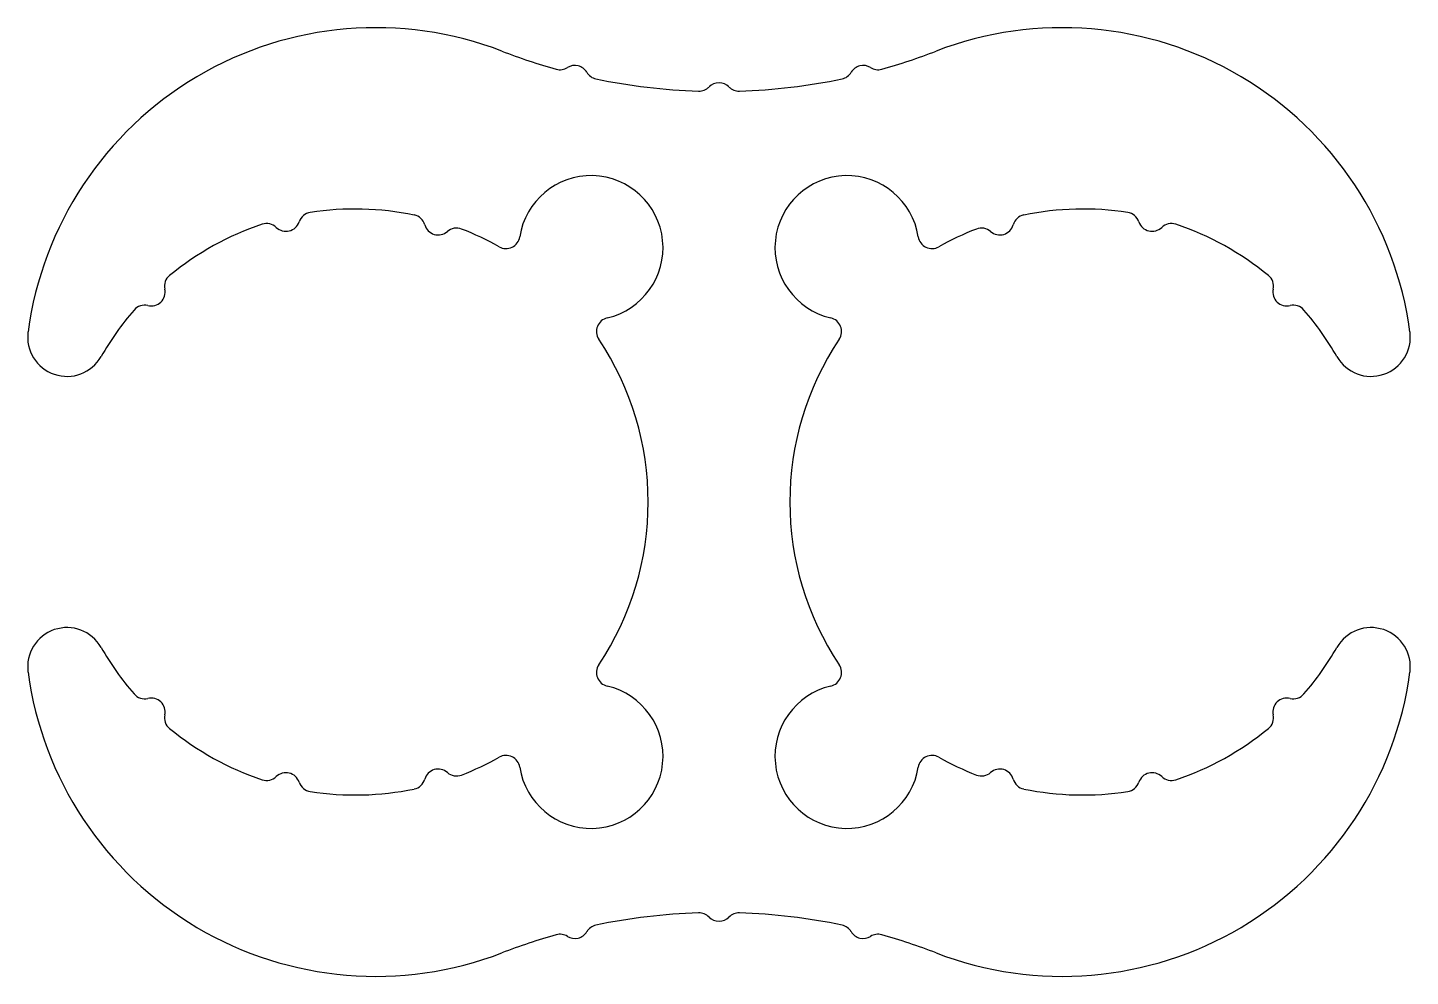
# Model space of a CAD drawing. Extents: x 485.8 to 515.6, y 739.5 to 759.9.
import ezdxf

# ---------------------------------------------------------------- set-up
doc = ezdxf.new("R2010")
doc.units = 0
doc.layers.get('0').update_dxf_attribs({"linetype": 'CONTINUOUS'})

msp = doc.modelspace()

# ---------------------------------------------------------------- linework, layer by layer
at = {"color": 0}
for centre, radius, start, end in [((493.333, 752.305), 7.547, 68.9342, 172.3489), ((508.103, 752.305), 7.547, 7.6511, 111.0658), ((500.718, 771.479), 13, 248.9342, 254.3822), ((500.718, 771.479), 13, 285.6178, 291.0658), ((497.299, 759.248), 0.3, 254.3822, 301.9209), ((497.616, 758.739), 0.3, 30.7125, 121.9209), ((498.132, 759.045), 0.3, 210.7125, 258.2512), ((503.304, 759.045), 0.3, 281.7488, 329.2875), ((503.82, 758.739), 0.3, 58.0791, 149.2875), ((504.137, 759.248), 0.3, 238.0791, 285.6178), ((500.718, 771.479), 13, 258.2512, 268.0645), ((500.289, 758.786), 0.3, 268.0645, 315.6032), ((500.718, 758.367), 0.3, 44.3948, 135.6032), ((501.146, 758.786), 0.3, 224.3948, 271.9335), ((500.718, 771.479), 13, 271.9335, 281.7488), ((497.964, 755.121), 1.55, 283.0448, 171.286), ((503.472, 755.121), 1.55, 8.714, 256.9552), ((491.971, 755.581), 0.3, 98.8543, 161.3058), ((492.894, 749.652), 6.3, 78.4046, 98.8543), ((508.542, 749.652), 6.3, 81.1457, 101.5954), ((509.465, 755.581), 0.3, 18.6942, 81.1457), ((492.894, 749.652), 6.3, 108.5419, 129.3715), ((490.986, 755.341), 0.3, 46.0905, 108.5419), ((491.402, 755.773), 0.3, 226.0905, 341.3058), ((494.1, 755.53), 0.3, 15.9531, 78.4046), ((494.677, 755.695), 0.3, 195.9531, 311.1684), ((495.072, 755.243), 0.3, 68.717, 131.1684), ((506.364, 755.243), 0.3, 48.8316, 111.283), ((506.759, 755.695), 0.3, 228.8316, 344.0469), ((507.336, 755.53), 0.3, 101.5954, 164.0469), ((510.034, 755.773), 0.3, 198.6942, 313.9095), ((510.45, 755.341), 0.3, 71.4581, 133.9095), ((508.542, 749.652), 6.3, 50.6285, 71.4581), ((492.894, 749.652), 6.3, 60.5833, 68.717), ((496.136, 755.401), 0.3, 240.5833, 351.286), ((505.3, 755.401), 0.3, 188.714, 299.4167), ((508.542, 749.652), 6.3, 111.283, 119.4167), ((489.088, 754.291), 0.3, 129.3715, 191.823), ((512.348, 754.291), 0.3, 348.177, 50.6285), ((488.501, 754.168), 0.3, 256.6077, 11.823), ((512.935, 754.168), 0.3, 168.177, 283.3923), ((492.894, 749.652), 6.3, 139.0592, 150.2531), ((488.362, 753.584), 0.3, 76.6077, 139.0592), ((513.074, 753.584), 0.3, 40.9408, 103.3923), ((508.542, 749.652), 6.3, 29.7469, 40.9408), ((498.382, 753.319), 0.3, 103.0448, 213.7475), ((503.054, 753.319), 0.3, 326.2525, 76.9552), ((486.69, 753.198), 0.845, 172.3489, 330.2531), ((514.746, 753.198), 0.845, 209.7469, 7.6511), ((492.894, 749.652), 6.3, 326.2525, 33.7475), ((508.542, 749.652), 6.3, 146.2525, 213.7475), ((486.69, 746.107), 0.845, 29.7469, 187.6511), ((514.746, 746.107), 0.845, 352.3489, 150.2531), ((492.894, 749.652), 6.3, 209.7469, 220.9408), ((508.542, 749.652), 6.3, 319.0592, 330.2531), ((498.382, 745.986), 0.3, 146.2525, 256.9552), ((503.054, 745.986), 0.3, 283.0448, 33.7475), ((493.333, 746.999), 7.547, 187.6511, 291.0658), ((508.103, 746.999), 7.547, 248.9342, 352.3489), ((488.362, 745.721), 0.3, 220.9408, 283.3923), ((488.501, 745.137), 0.3, 348.177, 103.3923), ((497.964, 744.183), 1.55, 188.714, 76.9552), ((503.472, 744.183), 1.55, 103.0448, 351.286), ((512.935, 745.137), 0.3, 76.6077, 191.823), ((513.074, 745.721), 0.3, 256.6077, 319.0592), ((489.088, 745.014), 0.3, 168.177, 230.6285), ((512.348, 745.014), 0.3, 309.3715, 11.823), ((492.894, 749.652), 6.3, 230.6285, 251.4581), ((508.542, 749.652), 6.3, 288.5419, 309.3715), ((492.894, 749.652), 6.3, 291.283, 299.4167), ((496.136, 743.903), 0.3, 8.714, 119.4167), ((505.3, 743.903), 0.3, 60.5833, 171.286), ((508.542, 749.652), 6.3, 240.5833, 248.717), ((490.986, 743.964), 0.3, 251.4581, 313.9095), ((491.402, 743.531), 0.3, 18.6942, 133.9095), ((494.1, 743.775), 0.3, 281.5954, 344.0469), ((494.677, 743.61), 0.3, 48.8316, 164.0469), ((495.072, 744.061), 0.3, 228.8316, 291.283), ((506.364, 744.061), 0.3, 248.717, 311.1684), ((506.759, 743.61), 0.3, 15.9531, 131.1684), ((507.336, 743.775), 0.3, 195.9531, 258.4046), ((510.034, 743.531), 0.3, 46.0905, 161.3058), ((510.45, 743.964), 0.3, 226.0905, 288.5419), ((491.971, 743.724), 0.3, 198.6942, 261.1457), ((492.894, 749.652), 6.3, 261.1457, 281.5954), ((508.542, 749.652), 6.3, 258.4046, 278.8543), ((509.465, 743.724), 0.3, 278.8543, 341.3058), ((500.718, 727.825), 13, 91.9355, 101.7488), ((500.289, 740.518), 0.3, 44.3968, 91.9355), ((500.718, 740.938), 0.3, 224.3968, 315.6052), ((501.146, 740.518), 0.3, 88.0665, 135.6052), ((500.718, 727.825), 13, 78.2512, 88.0665), ((497.616, 740.566), 0.3, 238.0791, 329.2875), ((498.132, 740.259), 0.3, 101.7488, 149.2875), ((503.304, 740.259), 0.3, 30.7125, 78.2512), ((503.82, 740.566), 0.3, 210.7125, 301.9209), ((500.718, 727.825), 13, 105.6178, 111.0658), ((497.299, 740.057), 0.3, 58.0791, 105.6178), ((504.137, 740.057), 0.3, 74.3822, 121.9209), ((500.718, 727.825), 13, 68.9342, 74.3822)]:
    msp.add_arc(centre, radius, start, end, dxfattribs=at)

doc.saveas('drawing.dxf')
